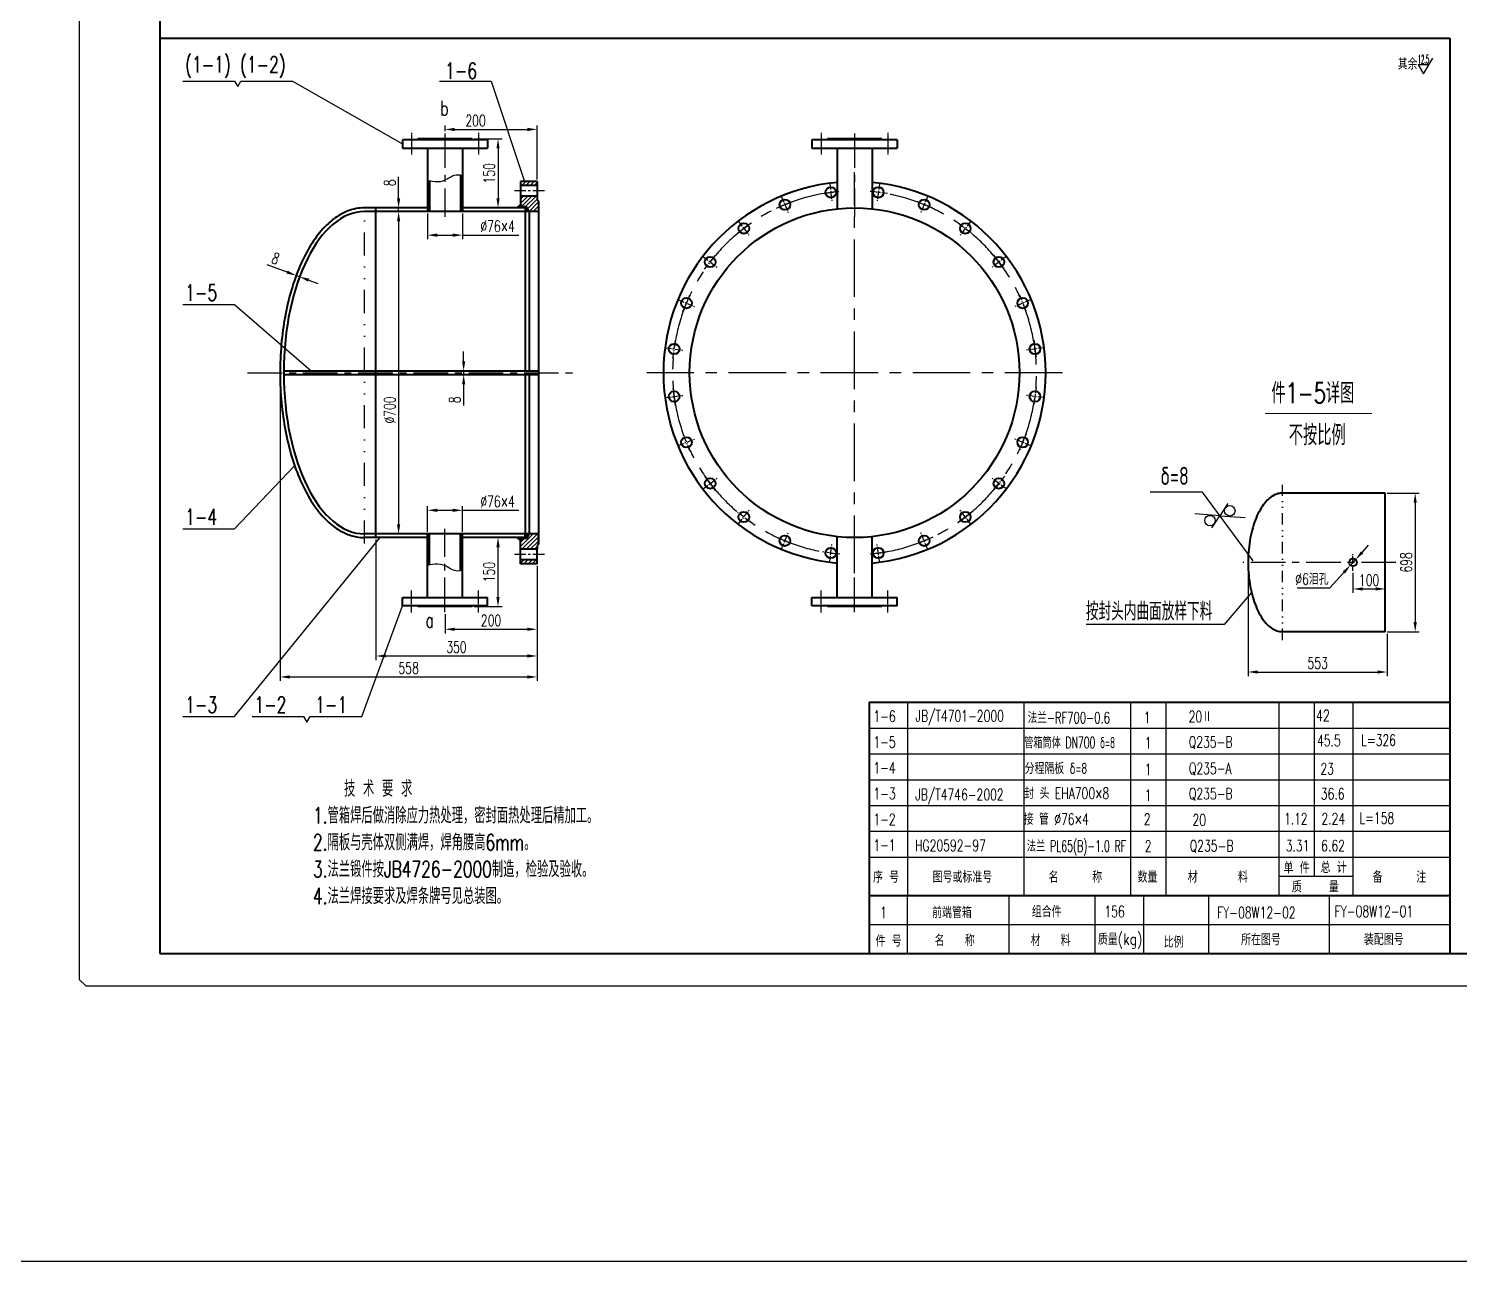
# Model space of a CAD drawing. Header units: millimetres. Extents: x -31412 to -3120, y -19513 to 5955.
# Drawn here: x -24784 to -21677, y -19513 to -16835 of the extents above; entities that cross this region are included whole.
import ezdxf
from ezdxf.enums import TextEntityAlignment as Align

# ---------------------------------------------------------------- set-up
doc = ezdxf.new("R2010")
doc.units = ezdxf.units.MM
for name, pattern in [('CENTER', [2, 1.25, -0.25, 0.25, -0.25]), ('CENTERX2', [4, 2.5, -0.5, 0.5, -0.5]), ('DIVIDE', [1.25, 0.5, -0.25, 0, -0.25, 0, -0.25])]:
    doc.linetypes.add(name, pattern=pattern)
doc.layers.add('CEN', color=1, linetype='CENTER')
doc.layers.add('双点画线', color=3, linetype='DIVIDE')
for name, color, linetype, lineweight in [('文字层', 40, 'Continuous', 20), ('细线', 11, 'Continuous', 25), ('细线层', 11, 'Continuous', 25), ('边框+粗实线层', 2, 'Continuous', 40)]:
    doc.layers.add(name, color=color, linetype=linetype, lineweight=lineweight)
doc.styles.add('hztxt-0.8', font='romans.shx', dxfattribs={"width": 0.7, "bigfont": 'hztxt.shx'})
doc.dimstyles.new('装配图', dxfattribs={"dimscale": 7, "dimtxt": 3.5, "dimasz": 3, "dimexe": 1.25, "dimexo": 0.625, "dimgap": 1, "dimtad": 1, "dimdsep": 46, "dimtxsty": 'hztxt-0.8', "dimcen": 2.5, "dimadec": 0, "dimazin": 0, "dimtfac": 1, "dimtmove": 0, "dimatfit": 3, "dimfxl": 0, "dimarcsym": 0})

# ---------------------------------------------------------------- blocks, each defined once
blk = doc.blocks.new('*D149')
at = {"layer": 'Defpoints', "color": 0}
for p in [(-24007, -17224.5), (-23992.6, -17232.5), (-23980.3, -17224.5)]:
    blk.add_point(p, dxfattribs=at)
at = {"layer": '细线层', "color": 0, "lineweight": -2}
for p, q in [((-23980.3, -17203.5), (-23980.3, -17157.1)), ((-24002.7, -17224.5), (-23971.6, -17224.5)), ((-23988.2, -17232.5), (-23971.6, -17232.5)), ((-23980.3, -17232.5), (-23980.3, -17224.5)), ((-23980.3, -17253.5), (-23980.3, -17274.5))]:
    blk.add_line(p, q, dxfattribs=at)
at = {"layer": '细线层', "color": 0}
for points in [[(-23983.8, -17203.5), (-23976.8, -17203.5), (-23980.3, -17224.5)], [(-23983.8, -17253.5), (-23976.8, -17253.5), (-23980.3, -17232.5)]]:
    blk.add_solid(points, dxfattribs=at)
at = {"layer": '细线层', "color": 0, "insert": (-23999.6, -17169.8), "char_height": 24.5, "attachment_point": 5, "rotation": 90, "style": 'hztxt-0.8'}
blk.add_mtext('8', dxfattribs=at)
blk = doc.blocks.new('*D152')
at = {"layer": 'Defpoints', "color": 0}
for p in [(-23820.6, -17074.5), (-23820.6, -17224.5), (-23764.5, -17224.5)]:
    blk.add_point(p, dxfattribs=at)
at = {"layer": '细线层', "color": 0, "lineweight": -2}
for p, q in [((-23816.2, -17074.5), (-23755.7, -17074.5)), ((-23764.5, -17095.5), (-23764.5, -17203.5)), ((-23816.2, -17224.5), (-23755.7, -17224.5))]:
    blk.add_line(p, q, dxfattribs=at)
at = {"layer": '细线层', "color": 0}
for points in [[(-23768, -17095.5), (-23761, -17095.5), (-23764.5, -17074.5)], [(-23768, -17203.5), (-23761, -17203.5), (-23764.5, -17224.5)]]:
    blk.add_solid(points, dxfattribs=at)
at = {"layer": '细线层', "color": 0, "insert": (-23783.7, -17149.5), "char_height": 24.5, "attachment_point": 5, "rotation": 90, "style": 'hztxt-0.8'}
blk.add_mtext('150', dxfattribs=at)
blk = doc.blocks.new('*D150')
at = {"layer": 'Defpoints', "color": 0}
for p in [(-23820.6, -17940.5), (-23764.5, -17940.5), (-23820.6, -18090.5)]:
    blk.add_point(p, dxfattribs=at)
at = {"layer": '细线层', "color": 0, "lineweight": -2}
for p, q in [((-23816.2, -17940.5), (-23755.7, -17940.5)), ((-23764.5, -18069.5), (-23764.5, -17961.5)), ((-23816.2, -18090.5), (-23755.7, -18090.5))]:
    blk.add_line(p, q, dxfattribs=at)
at = {"layer": '细线层', "color": 0}
for points in [[(-23768, -17961.5), (-23761, -17961.5), (-23764.5, -17940.5)], [(-23768, -18069.5), (-23761, -18069.5), (-23764.5, -18090.5)]]:
    blk.add_solid(points, dxfattribs=at)
at = {"layer": '细线层', "color": 0, "insert": (-23783.7, -18015.5), "char_height": 24.5, "attachment_point": 5, "rotation": 90, "style": 'hztxt-0.8'}
blk.add_mtext('150', dxfattribs=at)
blk = doc.blocks.new('*D151')
at = {"layer": 'Defpoints', "color": 0}
for p in [(-23917.6, -17881.3), (-23917.6, -17932.5), (-23841.6, -17932.5)]:
    blk.add_point(p, dxfattribs=at)
at = {"layer": '细线层', "color": 0, "lineweight": -2}
for p, q in [((-23917.6, -17928.1), (-23917.6, -17872.6)), ((-23896.6, -17881.3), (-23862.6, -17881.3)), ((-23841.6, -17928.1), (-23841.6, -17872.6)), ((-23841.6, -17881.3), (-23719.5, -17881.3))]:
    blk.add_line(p, q, dxfattribs=at)
at = {"layer": '细线层', "color": 0}
for points in [[(-23896.6, -17877.8), (-23896.6, -17884.8), (-23917.6, -17881.3)], [(-23862.6, -17877.8), (-23862.6, -17884.8), (-23841.6, -17881.3)]]:
    blk.add_solid(points, dxfattribs=at)
at = {"layer": '细线层', "color": 0, "insert": (-23765.3, -17862.1), "char_height": 24.5, "attachment_point": 5, "style": 'hztxt-0.8'}
blk.add_mtext('%%c76×4', dxfattribs=at)
blk = doc.blocks.new('*D154')
at = {"layer": 'Defpoints', "color": 0}
for p in [(-23963.5, -17232.5), (-23980.3, -17932.5), (-23963.5, -17932.5)]:
    blk.add_point(p, dxfattribs=at)
at = {"layer": '细线层', "color": 0, "lineweight": -2}
for p, q in [((-23967.9, -17232.5), (-23989.1, -17232.5)), ((-23980.3, -17253.5), (-23980.3, -17911.5)), ((-23967.9, -17932.5), (-23989.1, -17932.5))]:
    blk.add_line(p, q, dxfattribs=at)
at = {"layer": '细线层', "color": 0}
for points in [[(-23983.8, -17253.5), (-23976.8, -17253.5), (-23980.3, -17232.5)], [(-23983.8, -17911.5), (-23976.8, -17911.5), (-23980.3, -17932.5)]]:
    blk.add_solid(points, dxfattribs=at)
at = {"layer": '细线层', "color": 0, "insert": (-23999.6, -17663.5), "char_height": 24.5, "attachment_point": 5, "rotation": 90, "style": 'hztxt-0.8'}
blk.add_mtext('%%c700', dxfattribs=at)
blk = doc.blocks.new('*D153')
at = {"layer": 'Defpoints', "color": 0}
for p in [(-23917.6, -17232.5), (-23841.6, -17232.5), (-23917.6, -17283.7)]:
    blk.add_point(p, dxfattribs=at)
at = {"layer": '细线层', "color": 0, "lineweight": -2}
for p, q in [((-23917.6, -17236.9), (-23917.6, -17292.4)), ((-23841.6, -17236.9), (-23841.6, -17292.4)), ((-23896.6, -17283.7), (-23862.6, -17283.7)), ((-23841.6, -17283.7), (-23719.5, -17283.7))]:
    blk.add_line(p, q, dxfattribs=at)
at = {"layer": '细线层', "color": 0}
for points in [[(-23896.6, -17280.2), (-23896.6, -17287.2), (-23917.6, -17283.7)], [(-23862.6, -17280.2), (-23862.6, -17287.2), (-23841.6, -17283.7)]]:
    blk.add_solid(points, dxfattribs=at)
at = {"layer": '细线层', "color": 0, "insert": (-23765.3, -17264.4), "char_height": 24.5, "attachment_point": 5, "style": 'hztxt-0.8'}
blk.add_mtext('%%c76×4', dxfattribs=at)
blk = doc.blocks.new('*D156')
at = {"layer": 'Defpoints', "color": 0}
for p in [(-21838.5, -17844), (-21838.5, -18145), (-21773.4, -18145)]:
    blk.add_point(p, dxfattribs=at)
at = {"layer": '细线', "color": 0, "lineweight": -2}
for p, q in [((-21834.1, -17844), (-21764.7, -17844)), ((-21773.4, -17865), (-21773.4, -18124)), ((-21834.1, -18145), (-21764.7, -18145))]:
    blk.add_line(p, q, dxfattribs=at)
at = {"layer": '细线', "color": 0}
for points in [[(-21776.9, -17865), (-21769.9, -17865), (-21773.4, -17844)], [(-21776.9, -18124), (-21769.9, -18124), (-21773.4, -18145)]]:
    blk.add_solid(points, dxfattribs=at)
at = {"layer": '细线', "color": 0, "insert": (-21792.7, -17994.5), "char_height": 24.5, "attachment_point": 5, "rotation": 90, "style": 'hztxt-0.8'}
blk.add_mtext('698', dxfattribs=at)
blk = doc.blocks.new('*D155')
at = {"layer": 'Defpoints', "color": 0}
for p in [(-22136.2, -17994.5), (-21834.1, -18145), (-21834.1, -18232.5)]:
    blk.add_point(p, dxfattribs=at)
at = {"layer": '细线', "color": 0, "lineweight": -2}
for p, q in [((-22136.2, -17998.9), (-22136.2, -18241.2)), ((-21834.1, -18149.4), (-21834.1, -18241.2)), ((-22115.2, -18232.5), (-21855.1, -18232.5))]:
    blk.add_line(p, q, dxfattribs=at)
at = {"layer": '细线', "color": 0}
for points in [[(-22115.2, -18229), (-22115.2, -18236), (-22136.2, -18232.5)], [(-21855.1, -18229), (-21855.1, -18236), (-21834.1, -18232.5)]]:
    blk.add_solid(points, dxfattribs=at)
at = {"layer": '细线', "color": 0, "insert": (-21985.1, -18213.2), "char_height": 24.5, "attachment_point": 5, "style": 'hztxt-0.8'}
blk.add_mtext('553', dxfattribs=at)
blk = doc.blocks.new('*D158')
at = {"layer": 'Defpoints', "color": 0}
for p in [(-21908.5, -18012.7), (-21838.5, -18012.7), (-21838.5, -18052.1)]:
    blk.add_point(p, dxfattribs=at)
at = {"layer": '细线层', "color": 0, "lineweight": -2}
for p, q in [((-21908.5, -18017.1), (-21908.5, -18060.9)), ((-21838.5, -18017.1), (-21838.5, -18060.9)), ((-21887.5, -18052.1), (-21859.5, -18052.1))]:
    blk.add_line(p, q, dxfattribs=at)
at = {"layer": '细线层', "color": 0}
for points in [[(-21887.5, -18048.6), (-21887.5, -18055.6), (-21908.5, -18052.1)], [(-21859.5, -18048.6), (-21859.5, -18055.6), (-21838.5, -18052.1)]]:
    blk.add_solid(points, dxfattribs=at)
at = {"layer": '细线层', "color": 0, "insert": (-21873.5, -18032.9), "char_height": 24.5, "attachment_point": 5, "style": 'hztxt-0.8'}
blk.add_mtext('100', dxfattribs=at)
blk = doc.blocks.new('*D157')
at = {"layer": 'Defpoints', "color": 0}
for p in [(-21914.1, -18000.7), (-21902.8, -17988.3)]:
    blk.add_point(p, dxfattribs=at)
at = {"layer": '细线层', "color": 0, "lineweight": -2}
for p, q in [((-21888.7, -17972.7), (-21874.6, -17957.1)), ((-21902.8, -17988.3), (-21914.1, -18000.7)), ((-21958.8, -18050), (-21928.2, -18016.3)), ((-22029.5, -18050), (-21958.8, -18050))]:
    blk.add_line(p, q, dxfattribs=at)
at = {"layer": '细线层', "color": 0}
for points in [[(-21891.3, -17970.4), (-21886.1, -17975.1), (-21902.8, -17988.3)], [(-21930.8, -18013.9), (-21925.6, -18018.6), (-21914.1, -18000.7)]]:
    blk.add_solid(points, dxfattribs=at)
at = {"layer": '细线层', "color": 0, "insert": (-21997.6, -18030.7), "char_height": 24.5, "attachment_point": 5, "style": 'hztxt-0.8'}
blk.add_mtext('%%c6泪孔', dxfattribs=at)
blk = doc.blocks.new('*D159')
at = {"layer": 'Defpoints', "color": 0}
for p in [(-23679.6, -17997.5), (-23879.6, -18102.4), (-23679.6, -18139.7)]:
    blk.add_point(p, dxfattribs=at)
at = {"layer": '细线层', "color": 0, "lineweight": -2}
for p, q in [((-23679.6, -18001.9), (-23679.6, -18148.5)), ((-23879.6, -18106.7), (-23879.6, -18148.5)), ((-23858.6, -18139.7), (-23700.6, -18139.7))]:
    blk.add_line(p, q, dxfattribs=at)
at = {"layer": '细线层', "color": 0}
for points in [[(-23858.6, -18136.2), (-23858.6, -18143.2), (-23879.6, -18139.7)], [(-23700.6, -18136.2), (-23700.6, -18143.2), (-23679.6, -18139.7)]]:
    blk.add_solid(points, dxfattribs=at)
at = {"layer": '细线层', "color": 0, "insert": (-23779.6, -18120.5), "char_height": 24.5, "attachment_point": 5, "style": 'hztxt-0.8'}
blk.add_mtext('200', dxfattribs=at)
blk = doc.blocks.new('*D160')
at = {"layer": 'Defpoints', "color": 0}
for p in [(-24029.6, -17940.5), (-23679.6, -17997.5), (-23679.6, -18197.7)]:
    blk.add_point(p, dxfattribs=at)
at = {"layer": '细线层', "color": 0, "lineweight": -2}
for p, q in [((-24029.6, -17944.9), (-24029.6, -18206.5)), ((-23679.6, -18001.9), (-23679.6, -18206.5)), ((-24008.6, -18197.7), (-23700.6, -18197.7))]:
    blk.add_line(p, q, dxfattribs=at)
at = {"layer": '细线层', "color": 0}
for points in [[(-24008.6, -18194.2), (-24008.6, -18201.2), (-24029.6, -18197.7)], [(-23700.6, -18194.2), (-23700.6, -18201.2), (-23679.6, -18197.7)]]:
    blk.add_solid(points, dxfattribs=at)
at = {"layer": '细线层', "color": 0, "insert": (-23854.6, -18178.5), "char_height": 24.5, "attachment_point": 5, "style": 'hztxt-0.8'}
blk.add_mtext('350', dxfattribs=at)
blk = doc.blocks.new('*D161')
at = {"layer": 'Defpoints', "color": 0}
for p in [(-24237.6, -17582.5), (-23679.6, -17997.5), (-23679.6, -18243.2)]:
    blk.add_point(p, dxfattribs=at)
at = {"layer": '细线层', "color": 0, "lineweight": -2}
for p, q in [((-24237.6, -17586.9), (-24237.6, -18251.9)), ((-23679.6, -18001.9), (-23679.6, -18251.9)), ((-24216.6, -18243.2), (-23700.6, -18243.2))]:
    blk.add_line(p, q, dxfattribs=at)
at = {"layer": '细线层', "color": 0}
for points in [[(-24216.6, -18239.7), (-24216.6, -18246.7), (-24237.6, -18243.2)], [(-23700.6, -18239.7), (-23700.6, -18246.7), (-23679.6, -18243.2)]]:
    blk.add_solid(points, dxfattribs=at)
at = {"layer": '细线层', "color": 0, "insert": (-23958.6, -18223.9), "char_height": 24.5, "attachment_point": 5, "style": 'hztxt-0.8'}
blk.add_mtext('558', dxfattribs=at)
blk = doc.blocks.new('*D162')
at = {"layer": 'Defpoints', "color": 0}
for p in [(-24202.7, -17371.3), (-24202.7, -17371.3), (-24195.2, -17374.1)]:
    blk.add_point(p, dxfattribs=at)
at = {"layer": '细线层', "color": 0, "lineweight": -2}
for p, q in [((-24222.4, -17364.1), (-24266, -17347.9)), ((-24195.2, -17374.1), (-24202.7, -17371.3)), ((-24201.2, -17367.2), (-24199.7, -17363.1)), ((-24196.7, -17378.2), (-24198.3, -17382.3)), ((-24175.5, -17381.4), (-24155.8, -17388.7))]:
    blk.add_line(p, q, dxfattribs=at)
at = {"layer": '细线层', "color": 0}
for points in [[(-24221.2, -17360.8), (-24223.6, -17367.3), (-24202.7, -17371.3)], [(-24174.3, -17378.1), (-24176.7, -17384.7), (-24195.2, -17374.1)]]:
    blk.add_solid(points, dxfattribs=at)
at = {"layer": '细线层', "color": 0, "insert": (-24247.3, -17334.3), "char_height": 24.5, "attachment_point": 5, "rotation": 339.6709, "style": 'hztxt-0.8'}
blk.add_mtext('8', dxfattribs=at)
blk = doc.blocks.new('*D163')
at = {"layer": 'Defpoints', "color": 0}
for p in [(-23857.1, -17578.5), (-23857.1, -17586.5), (-23839.1, -17586.5)]:
    blk.add_point(p, dxfattribs=at)
at = {"layer": '细线层', "color": 0, "lineweight": -2}
for p, q in [((-23839.1, -17557.5), (-23839.1, -17536.5)), ((-23852.7, -17578.5), (-23830.4, -17578.5)), ((-23839.1, -17578.5), (-23839.1, -17586.5)), ((-23852.7, -17586.5), (-23830.4, -17586.5)), ((-23839.1, -17607.5), (-23839.1, -17653.9))]:
    blk.add_line(p, q, dxfattribs=at)
at = {"layer": '细线层', "color": 0}
for points in [[(-23842.6, -17557.5), (-23835.6, -17557.5), (-23839.1, -17578.5)], [(-23842.6, -17607.5), (-23835.6, -17607.5), (-23839.1, -17586.5)]]:
    blk.add_solid(points, dxfattribs=at)
at = {"layer": '细线层', "color": 0, "insert": (-23858.4, -17641.2), "char_height": 24.5, "attachment_point": 5, "rotation": 90, "style": 'hztxt-0.8'}
blk.add_mtext('8', dxfattribs=at)
blk = doc.blocks.new('*D164')
at = {"layer": 'Defpoints', "color": 0}
for p in [(-23879.6, -17062.6), (-23679.6, -17054.1), (-23679.6, -17167.5)]:
    blk.add_point(p, dxfattribs=at)
at = {"layer": '细线层', "color": 0, "lineweight": -2}
for p, q in [((-23879.6, -17058.2), (-23879.6, -17045.4)), ((-23679.6, -17163.1), (-23679.6, -17045.4)), ((-23858.6, -17054.1), (-23700.6, -17054.1))]:
    blk.add_line(p, q, dxfattribs=at)
at = {"layer": '细线层', "color": 0}
for points in [[(-23858.6, -17050.6), (-23858.6, -17057.6), (-23879.6, -17054.1)], [(-23700.6, -17050.6), (-23700.6, -17057.6), (-23679.6, -17054.1)]]:
    blk.add_solid(points, dxfattribs=at)
at = {"layer": '细线层', "color": 0, "insert": (-23813.2, -17034.9), "char_height": 24.5, "attachment_point": 5, "style": 'hztxt-0.8'}
blk.add_mtext('200', dxfattribs=at)

msp = doc.modelspace()

# ---------------------------------------------------------------- hatches: boundary and pattern name
at = {"layer": '细线层'}
h = msp.add_hatch(dxfattribs=at)
h.set_pattern_fill('ANSI31', color=256, scale=2, style=0)
h.set_pattern_definition([(45, (5688.937, -1729.538), (-4.4901281, 4.4901281), [])])
h.paths.add_polyline_path([(-23679.614, -17167.49), (-23715.614, -17167.49), (-23715.614, -17175.99), (-23679.614, -17175.99)])
h.paths.add_polyline_path([(-23676.614, -17209.99), (-23679.614, -17206.99), (-23679.614, -17198.99), (-23715.614, -17198.99), (-23715.614, -17217.294), (-23712.614, -17222.49), (-23705.614, -17222.49), (-23702.614, -17222.49), (-23696.841, -17232.49), (-23679.614, -17232.49), (-23676.614, -17232.49)])
h.paths.add_polyline_path([(-23676.614, -17934.49), (-23676.614, -17932.49), (-23679.614, -17932.49), (-23696.841, -17932.49), (-23702.614, -17942.49), (-23705.614, -17942.49), (-23712.614, -17942.49), (-23715.614, -17947.686), (-23715.614, -17965.99), (-23679.614, -17965.99), (-23679.614, -17957.99), (-23676.614, -17954.99)])
h.paths.add_polyline_path([(-23679.614, -17988.99), (-23715.614, -17988.99), (-23715.614, -17997.49), (-23679.614, -17997.49)])

# ---------------------------------------------------------------- linework, layer by layer
at = {"layer": 'CEN'}
for p, q in [((-23952.114, -17061.49), (-23952.114, -17109.49)), ((-23807.114, -17061.49), (-23807.114, -17109.49)), ((-23062.984, -17061.49), (-23062.984, -17109.49)), ((-22917.984, -17061.49), (-22917.984, -17109.49)), ((-23952.114, -18103.49), (-23952.114, -18055.49)), ((-23807.114, -18103.49), (-23807.114, -18055.49)), ((-23062.984, -18103.49), (-23062.984, -18055.49)), ((-22917.984, -18103.49), (-22917.984, -18055.49))]:
    msp.add_line(p, q, dxfattribs=at)
at = {"layer": 'CEN', "linetype": 'CENTERX2', "ltscale": 30}
for p, q in [((-23879.614, -17062.608), (-23879.614, -17243.772)), ((-22990.484, -17062.608), (-22990.484, -17243.772)), ((-24308.009, -17582.49), (-23597.021, -17582.49)), ((-23879.614, -18102.373), (-23879.614, -17921.209)), ((-22990.484, -18102.373), (-22990.484, -17921.209)), ((-21815.158, -17994.487), (-22147.827, -17994.487))]:
    msp.add_line(p, q, dxfattribs=at)
at = {"layer": 'CEN', "ltscale": 10}
for p, q in [((-23044.473, -17172.401), (-23039.611, -17209.338)), ((-22936.495, -17172.401), (-22941.358, -17209.338)), ((-23148.773, -17200.348), (-23134.515, -17234.768)), ((-23061.806, -17193.471), (-23022.278, -17188.268)), ((-22919.163, -17193.471), (-22958.69, -17188.268)), ((-22832.196, -17200.348), (-22846.453, -17234.768)), ((-23160.061, -17225.186), (-23123.227, -17209.929)), ((-22820.907, -17225.186), (-22857.741, -17209.929)), ((-23246.76, -17281.251), (-23215.13, -17256.981)), ((-23242.285, -17254.337), (-23219.605, -17283.894)), ((-22765.838, -17256.981), (-22734.209, -17281.251)), ((-22738.683, -17254.337), (-22761.363, -17283.894)), ((-23318.637, -17330.689), (-23289.08, -17353.37)), ((-23315.994, -17357.844), (-23291.724, -17326.215)), ((-22662.331, -17330.689), (-22691.888, -17353.37)), ((-22689.245, -17326.215), (-22664.974, -17357.844)), ((-23372.627, -17424.202), (-23338.206, -17438.459)), ((-23363.045, -17449.747), (-23347.788, -17412.914)), ((-22608.342, -17424.202), (-22642.762, -17438.459)), ((-22633.18, -17412.914), (-22617.923, -17449.747)), ((-23384.707, -17550.696), (-23379.503, -17511.169)), ((-22601.465, -17511.169), (-22596.262, -17550.696)), ((-23400.574, -17528.501), (-23363.636, -17533.364)), ((-22580.395, -17528.501), (-22617.332, -17533.364)), ((-23400.574, -17636.48), (-23363.636, -17631.617)), ((-23379.503, -17653.812), (-23384.707, -17614.285)), ((-22580.395, -17636.48), (-22617.332, -17631.617)), ((-22596.262, -17614.285), (-22601.465, -17653.812)), ((-23372.627, -17740.779), (-23338.206, -17726.522)), ((-23347.788, -17752.067), (-23363.045, -17715.233)), ((-22608.342, -17740.779), (-22642.762, -17726.522)), ((-22617.923, -17715.233), (-22633.18, -17752.067)), ((-23318.637, -17834.291), (-23289.08, -17811.611)), ((-23291.724, -17838.766), (-23315.994, -17807.136)), ((-22662.331, -17834.291), (-22691.888, -17811.611)), ((-22664.974, -17807.136), (-22689.245, -17838.766)), ((-23215.13, -17908), (-23246.76, -17883.73)), ((-23242.285, -17910.643), (-23219.605, -17881.086)), ((-22734.209, -17883.73), (-22765.838, -17908)), ((-22738.683, -17910.643), (-22761.363, -17881.086)), ((-23123.227, -17955.051), (-23160.061, -17939.794)), ((-23148.773, -17964.633), (-23134.515, -17930.213)), ((-22820.907, -17939.794), (-22857.741, -17955.051)), ((-22832.196, -17964.633), (-22846.453, -17930.213)), ((-23022.278, -17976.713), (-23061.806, -17971.509)), ((-23044.473, -17992.58), (-23039.611, -17955.642)), ((-22919.163, -17971.509), (-22958.69, -17976.713)), ((-22936.495, -17992.58), (-22941.358, -17955.642))]:
    msp.add_line(p, q, dxfattribs=at)
at = {"layer": 'CEN', "ltscale": 100}
for p, q in [((-22990.484, -18017.935), (-22990.484, -17147.045)), ((-22539.275, -17582.49), (-23441.693, -17582.49))]:
    msp.add_line(p, q, dxfattribs=at)
at = {"layer": 'CEN', "ltscale": 20}
for p, q in [((-23663.825, -17187.49), (-23730.614, -17187.49)), ((-23663.825, -17977.49), (-23730.614, -17977.49))]:
    msp.add_line(p, q, dxfattribs=at)
at = {"layer": 'CEN', "linetype": 'CENTERX2', "ltscale": 5}
msp.add_line((-21908.47, -18012.7), (-21908.47, -17976.273), dxfattribs=at)
at = {"layer": 'CEN', "ltscale": 100}
for start, end in [(95.520537, 264.479463), (275.520537, 84.479463)]:
    msp.add_arc((-22990.484, -17582.49), 395, start, end, dxfattribs=at)
at = {"layer": '双点画线', "ltscale": 100}
msp.add_line((-24054.614, -17953.635), (-24054.614, -17211.346), dxfattribs=at)
at = {"layer": '双点画线', "ltscale": 50}
msp.add_line((-22061.238, -18163.07), (-22061.238, -17825.903), dxfattribs=at)
at = {"layer": '文字层'}
msp.add_line((-22098.82, -17671.34), (-21867.579, -17671.34), dxfattribs=at)
at = {"layer": '细线'}
for p, q in [((-21743.571, -16913.549), (-21766.891, -16913.549)), ((-21766.891, -16913.549), (-21755.437, -16933.389)), ((-21755.437, -16933.389), (-21735.161, -16899.488)), ((-24448.793, -16949.578), (-24336.793, -16949.578)), ((-24336.793, -16949.578), (-24329.642, -16961.212)), ((-24322.49, -16949.578), (-24210.49, -16949.578)), ((-23891.356, -16949.578), (-23779.356, -16949.578)), ((-24448.793, -17434.415), (-24336.793, -17434.415)), ((-24448.793, -17921.581), (-24336.793, -17921.581)), ((-24336.793, -18329.478), (-24019.999, -17940.49)), ((-24060.278, -18329.478), (-23972.114, -18088.49)), ((-24448.793, -18329.478), (-24336.793, -18329.478)), ((-24298.581, -18329.478), (-24186.581, -18329.478)), ((-24186.581, -18329.478), (-24179.429, -18341.112)), ((-24172.278, -18329.478), (-24060.278, -18329.478))]:
    msp.add_line(p, q, dxfattribs=at)
at = {"layer": '细线', "linetype": 'ByBlock', "ltscale": 50}
for p, q in [((-22235.155, -17841.66), (-22348.857, -17841.66)), ((-22125.018, -17991.145), (-22235.155, -17841.66)), ((-22197.325, -17893.005), (-22251.906, -17889.142)), ((-22179.965, -17866.441), (-22197.325, -17893.005)), ((-22214.685, -17919.569), (-22197.325, -17893.005)), ((-22197.325, -17893.005), (-22142.744, -17896.868)), ((-22128.702, -18059.917), (-22188.024, -18129.147)), ((-22188.024, -18129.147), (-22487.61, -18129.147))]:
    msp.add_line(p, q, dxfattribs=at)
for centre in [(-22175.89, -17882.355), (-22218.76, -17903.655)]:
    msp.add_circle(centre, 11.408, dxfattribs=at)
at = {"layer": '细线层'}
for p, q in [((-24210.49, -16949.578), (-23972.114, -17085.49)), ((-23779.356, -16949.578), (-23707.294, -17167.49)), ((-23723.361, -17224.263), (-23723.134, -17224.49)), ((-23720.997, -17222.137), (-23718.644, -17224.49)), ((-23719.954, -17224.49), (-23714.569, -17219.105)), ((-23718.634, -17220.01), (-23714.154, -17224.49)), ((-23716.27, -17217.884), (-23713.913, -17220.241)), ((-23715.464, -17224.49), (-23712.925, -17221.951)), ((-23705.614, -17223.621), (-23704.484, -17222.49)), ((-23705.614, -17224.05), (-23697.173, -17232.49)), ((-23705.614, -17228.111), (-23701.655, -17224.152)), ((-23705.614, -17228.54), (-23701.663, -17232.49)), ((-23705.503, -17232.49), (-23700.011, -17226.998)), ((-23702.683, -17222.49), (-23702.52, -17222.654)), ((-23701.013, -17232.49), (-23698.368, -17229.845)), ((-24336.793, -17434.415), (-24170.397, -17578.49)), ((-24336.793, -17921.581), (-24205.997, -17784.504)), ((-23723.361, -17940.718), (-23723.134, -17940.49)), ((-23720.997, -17942.844), (-23718.644, -17940.49)), ((-23719.954, -17940.49), (-23714.569, -17945.876)), ((-23718.634, -17944.97), (-23714.154, -17940.49)), ((-23716.27, -17947.097), (-23713.913, -17944.739)), ((-23715.464, -17940.49), (-23712.925, -17943.029)), ((-23705.614, -17936.441), (-23701.663, -17932.49)), ((-23705.614, -17940.931), (-23697.173, -17932.49)), ((-23705.614, -17936.87), (-23701.655, -17940.829)), ((-23705.614, -17941.36), (-23704.484, -17942.49)), ((-23705.503, -17932.49), (-23700.011, -17937.982)), ((-23702.683, -17942.49), (-23702.52, -17942.327)), ((-23701.013, -17932.49), (-23698.368, -17935.136)), ((-22875.818, -18298.343), (-22875.818, -18718.343)), ((-22622.673, -18298.343), (-22622.673, -18718.343)), ((-22391.673, -18298.343), (-22391.673, -18718.343)), ((-22314.673, -18298.343), (-22314.673, -18718.343)), ((-22069.673, -18298.343), (-22069.673, -18718.343)), ((-21992.673, -18298.343), (-21992.673, -18676.343)), ((-21908.673, -18298.343), (-21908.673, -18718.343)), ((-22958.673, -18354.343), (-21698.673, -18354.343)), ((-22958.673, -18354.343), (-21698.673, -18354.343)), ((-22958.673, -18410.343), (-21698.673, -18410.343)), ((-22958.673, -18410.343), (-21698.673, -18410.343)), ((-22958.673, -18466.343), (-21698.673, -18466.343)), ((-22958.673, -18466.343), (-21698.673, -18466.343)), ((-22958.673, -18522.343), (-21698.673, -18522.343)), ((-22958.673, -18522.343), (-21698.673, -18522.343)), ((-22958.673, -18578.343), (-21698.673, -18578.343)), ((-22958.673, -18578.343), (-21698.673, -18578.343)), ((-22958.673, -18634.343), (-21698.673, -18634.343)), ((-21908.673, -18676.343), (-22069.673, -18676.343)), ((-22875.818, -18843.454), (-22875.818, -18718.343)), ((-22654.596, -18843.454), (-22654.596, -18718.343)), ((-22468.479, -18843.454), (-22468.479, -18718.343)), ((-22362.253, -18843.454), (-22362.253, -18718.343)), ((-22221.088, -18843.454), (-22221.088, -18718.343)), ((-21959.285, -18843.454), (-21959.285, -18718.343)), ((-22958.673, -18781.098), (-21698.673, -18781.098))]:
    msp.add_line(p, q, dxfattribs=at)
msp.add_lwpolyline([(-31411.86, -12320.782), (-18409.432, -12320.782), (-18409.432, -19512.538), (-31411.86, -19512.538)], close=True, dxfattribs=at)
msp.add_lwpolyline([(-24673.673, -14756.133), (-24673.673, -18900.133), (-24659.673, -18914.133), (-18786.673, -18914.133)], dxfattribs=at)
for points in [[(-23917.614, -17164.489), (-23910.261, -17166.165), (-23879.762, -17170.918), (-23867.138, -17151.394), (-23848.057, -17152.195), (-23841.614, -17153.515)], [(-23917.614, -18000.491), (-23910.261, -17998.816), (-23879.762, -17994.063), (-23867.138, -18013.587), (-23848.057, -18012.786), (-23841.614, -18011.466)]]:
    msp.add_open_spline(points, degree=3, knots=[30.56325296, 30.56325296, 30.56325296, 30.56325296, 44.02937305, 83.01755859, 101.91653466, 101.91653466, 101.91653466, 101.91653466], dxfattribs=at)
at = {"layer": '边框+粗实线层'}
for p, q in [((-24498.673, -16856.133), (-21698.673, -16856.133)), ((-24498.224, -16856.133), (-21698.224, -16856.133)), ((-21698.224, -16856.133), (-21698.224, -18844.133)), ((-23787.114, -17076.49), (-23972.114, -17076.49)), ((-23972.114, -17076.49), (-23972.114, -17094.49)), ((-23820.614, -17074.49), (-23938.614, -17074.49)), ((-23938.614, -17074.49), (-23938.614, -17076.49)), ((-23820.614, -17074.49), (-23820.614, -17076.49)), ((-23787.114, -17076.49), (-23787.114, -17094.49)), ((-23082.984, -17076.49), (-23082.984, -17094.49)), ((-22897.984, -17076.49), (-23082.984, -17076.49)), ((-23049.484, -17074.49), (-23049.484, -17076.49)), ((-22931.484, -17074.49), (-23049.484, -17074.49)), ((-22931.484, -17074.49), (-22931.484, -17076.49)), ((-22897.984, -17076.49), (-22897.984, -17094.49)), ((-23972.114, -17094.49), (-23787.114, -17094.49)), ((-23917.614, -17094.49), (-23917.614, -17232.49)), ((-23841.614, -17094.49), (-23841.614, -17232.49)), ((-23082.984, -17094.49), (-22897.984, -17094.49)), ((-23028.484, -17094.49), (-23028.484, -17226.513)), ((-22952.484, -17094.49), (-22952.484, -17226.513)), ((-23913.614, -17165.344), (-23913.614, -17232.49)), ((-23845.614, -17152.833), (-23845.614, -17232.49)), ((-23715.614, -17167.49), (-23715.614, -17175.99)), ((-23679.614, -17167.49), (-23715.614, -17167.49)), ((-23715.614, -17175.99), (-23715.614, -17198.99)), ((-23679.614, -17175.99), (-23715.614, -17175.99)), ((-23679.614, -17167.49), (-23679.614, -17175.99)), ((-23679.614, -17175.99), (-23679.614, -17198.99)), ((-23715.614, -17198.99), (-23715.614, -17217.294)), ((-23679.614, -17198.99), (-23715.614, -17198.99)), ((-23679.614, -17198.99), (-23679.614, -17206.99)), ((-23679.614, -17206.99), (-23676.614, -17209.99)), ((-23917.614, -17224.49), (-24054.614, -17224.49)), ((-23696.841, -17232.49), (-24054.614, -17232.49)), ((-24029.614, -17940.49), (-24029.614, -17224.49)), ((-23705.614, -17224.49), (-23841.614, -17224.49)), ((-23723.614, -17224.49), (-23715.614, -17217.294)), ((-23715.614, -17217.294), (-23711.459, -17224.49)), ((-23705.614, -17222.49), (-23712.614, -17222.49)), ((-23712.614, -17222.49), (-23712.614, -17224.49)), ((-23702.614, -17222.49), (-23705.614, -17222.49)), ((-23705.614, -17222.49), (-23705.614, -17232.49)), ((-23705.614, -17232.49), (-23705.614, -17578.49)), ((-23696.841, -17232.49), (-23702.614, -17222.49)), ((-23679.614, -17232.49), (-23696.841, -17232.49)), ((-23696.841, -17232.49), (-23696.841, -17578.49)), ((-23676.614, -17232.49), (-23679.614, -17232.49)), ((-23676.614, -17209.99), (-23676.614, -17232.49)), ((-23676.614, -17210.49), (-23676.614, -17230.49)), ((-23676.614, -17230.49), (-23676.614, -17235.49)), ((-23676.614, -17232.49), (-23676.614, -17954.99)), ((-23705.614, -17586.49), (-23705.614, -17932.49)), ((-23696.841, -17586.49), (-23696.841, -17932.49)), ((-21838.47, -17843.959), (-22061.238, -17843.959)), ((-21838.47, -18145.015), (-21838.47, -17843.959)), ((-23696.841, -17932.49), (-24054.614, -17932.49)), ((-23917.614, -17940.49), (-24054.614, -17940.49)), ((-23917.614, -18070.49), (-23917.614, -17932.49)), ((-23913.614, -17999.637), (-23913.614, -17932.49)), ((-23845.614, -18012.147), (-23845.614, -17932.49)), ((-23841.614, -18070.49), (-23841.614, -17932.49)), ((-23705.614, -17940.49), (-23841.614, -17940.49)), ((-23715.614, -17947.686), (-23723.614, -17940.49)), ((-23723.614, -17940.49), (-23712.614, -17940.49)), ((-23712.614, -17942.49), (-23715.614, -17947.686)), ((-23715.614, -17965.99), (-23715.614, -17947.686)), ((-23712.614, -17940.49), (-23712.614, -17942.49)), ((-23705.614, -17942.49), (-23712.614, -17942.49)), ((-23705.614, -17942.49), (-23705.614, -17932.49)), ((-23705.614, -17932.49), (-23696.841, -17932.49)), ((-23702.614, -17942.49), (-23705.614, -17942.49)), ((-23696.841, -17932.49), (-23702.614, -17942.49)), ((-23679.614, -17932.49), (-23696.841, -17932.49)), ((-23676.614, -17932.49), (-23679.614, -17932.49)), ((-23676.614, -17929.49), (-23676.614, -17954.99)), ((-23676.614, -17954.49), (-23676.614, -17934.49)), ((-23028.484, -18070.49), (-23028.484, -17938.468)), ((-22952.484, -18070.49), (-22952.484, -17938.468)), ((-23715.614, -17988.99), (-23715.614, -17965.99)), ((-23679.614, -17965.99), (-23715.614, -17965.99)), ((-23676.614, -17954.99), (-23679.614, -17957.99)), ((-23679.614, -17957.99), (-23679.614, -17965.99)), ((-23679.614, -17988.99), (-23679.614, -17965.99)), ((-23715.614, -17997.49), (-23715.614, -17988.99)), ((-23679.614, -17988.99), (-23715.614, -17988.99)), ((-23679.614, -17997.49), (-23715.614, -17997.49)), ((-23679.614, -17997.49), (-23679.614, -17988.99)), ((-23972.114, -18088.49), (-23972.114, -18070.49)), ((-23972.114, -18070.49), (-23787.114, -18070.49)), ((-23787.114, -18088.49), (-23787.114, -18070.49)), ((-23082.984, -18070.49), (-22897.984, -18070.49)), ((-23082.984, -18088.49), (-23082.984, -18070.49)), ((-22897.984, -18088.49), (-22897.984, -18070.49)), ((-23787.114, -18088.49), (-23972.114, -18088.49)), ((-23938.614, -18090.49), (-23938.614, -18088.49)), ((-23820.614, -18090.49), (-23938.614, -18090.49)), ((-23820.614, -18090.49), (-23820.614, -18088.49)), ((-22897.984, -18088.49), (-23082.984, -18088.49)), ((-23049.484, -18090.49), (-23049.484, -18088.49)), ((-22931.484, -18090.49), (-23049.484, -18090.49)), ((-22931.484, -18090.49), (-22931.484, -18088.49)), ((-21838.47, -18145.015), (-22061.238, -18145.015)), ((-22958.673, -18298.343), (-22958.673, -18718.343)), ((-22958.673, -18298.343), (-21698.673, -18298.343)), ((-22958.673, -18718.343), (-22958.673, -18844.133)), ((-21698.224, -18718.343), (-22958.224, -18718.343))]:
    msp.add_line(p, q, dxfattribs=at)
at = {"layer": '边框+粗实线层', "ltscale": 30}
for p, q in [((-24229.603, -17578.49), (-23676.614, -17578.49)), ((-24229.603, -17586.49), (-23676.614, -17586.49))]:
    msp.add_line(p, q, dxfattribs=at)
at = {"layer": '边框+粗实线层'}
for points in [[(-24498.673, -14826.133), (-24498.673, -18844.133)], [(-24498.673, -18844.133), (-18856.673, -18844.133)]]:
    msp.add_lwpolyline(points, dxfattribs=at)
for centre, radius in [((-23141.644, -17217.558), 11.5), ((-23042.042, -17190.87), 11.5), ((-22938.926, -17190.87), 11.5), ((-22839.324, -17217.558), 11.5), ((-22990.484, -17582.49), 358), ((-23230.945, -17269.116), 11.5), ((-22750.023, -17269.116), 11.5), ((-23303.859, -17342.03), 11.5), ((-22677.11, -17342.03), 11.5), ((-23355.417, -17431.33), 11.5), ((-22625.552, -17431.33), 11.5), ((-23382.105, -17530.932), 11.5), ((-22598.863, -17530.932), 11.5), ((-23382.105, -17634.048), 11.5), ((-22598.863, -17634.048), 11.5), ((-23355.417, -17733.65), 11.5), ((-22625.552, -17733.65), 11.5), ((-23303.859, -17822.951), 11.5), ((-22677.11, -17822.951), 11.5), ((-23230.945, -17895.865), 11.5), ((-22750.023, -17895.865), 11.5), ((-23141.644, -17947.423), 11.5), ((-22839.324, -17947.423), 11.5), ((-23042.042, -17974.111), 11.5), ((-22938.926, -17974.111), 11.5), ((-21908.47, -17994.487), 8.4)]:
    msp.add_circle(centre, radius, dxfattribs=at)
for start, end in [(95.25372, 264.74628), (275.25372, 84.74628)]:
    msp.add_arc((-22990.484, -17582.49), 415, start, end, dxfattribs=at)
msp.add_ellipse((-24054.614, -17582.49), major_axis=(0, 350), ratio=0.5, start_param=0, end_param=3.14159265, dxfattribs=at)
for points, knots in [([(-24054.614, -17224.49), (-24060.482, -17224.49), (-24066.349, -17225.032), (-24077.999, -17227.186), (-24083.78, -17228.797), (-24095.187, -17233.05), (-24100.813, -17235.692), (-24117.078, -17244.923), (-24127.425, -17252.88), (-24147.075, -17272.147), (-24156.38, -17283.458), (-24173.744, -17309.054), (-24181.803, -17323.34), (-24196.477, -17354.446), (-24203.09, -17371.265), (-24214.693, -17406.921), (-24219.683, -17425.757), (-24227.896, -17464.864), (-24231.119, -17485.134), (-24235.705, -17526.478), (-24237.067, -17547.551), (-24237.892, -17589.842), (-24237.354, -17611.06), (-24234.393, -17652.977), (-24231.97, -17673.676), (-24225.31, -17713.91), (-24221.073, -17733.444), (-24210.909, -17770.743), (-24204.981, -17788.506), (-24191.598, -17821.716), (-24184.144, -17837.162), (-24167.901, -17865.261), (-24159.112, -17877.915), (-24140.405, -17900.026), (-24130.485, -17909.486), (-24112.426, -17922.852), (-24104.492, -17927.562), (-24088.25, -17934.882), (-24079.94, -17937.49), (-24065.926, -17939.987), (-24060.27, -17940.49), (-24054.614, -17940.49)], [0, 0, 0, 0, 0.09216277, 0.09216277, 0.18432554, 0.18432554, 0.27648831, 0.27648831, 0.4558217, 0.4558217, 0.63515509, 0.63515509, 0.81448848, 0.81448848, 0.99382187, 0.99382187, 1.17315526, 1.17315526, 1.35248865, 1.35248865, 1.53182204, 1.53182204, 1.71115543, 1.71115543, 1.89048882, 1.89048882, 2.06982221, 2.06982221, 2.2491556, 2.2491556, 2.42848899, 2.42848899, 2.60782238, 2.60782238, 2.78715577, 2.78715577, 2.91995566, 2.91995566, 3.05275554, 3.05275554, 3.14159265, 3.14159265, 3.14159265, 3.14159265]), ([(-22061.238, -17843.959), (-22064.375, -17843.959), (-22067.512, -17844.357), (-22074.741, -17846.199), (-22078.818, -17847.938), (-22086.787, -17852.766), (-22090.68, -17855.853), (-22098.165, -17863.297), (-22101.758, -17867.653), (-22108.537, -17877.513), (-22111.724, -17883.017), (-22117.597, -17895.018), (-22120.284, -17901.515), (-22125.082, -17915.32), (-22127.192, -17922.627), (-22130.774, -17937.846), (-22132.247, -17945.758), (-22134.513, -17961.964), (-22135.306, -17970.257), (-22136.191, -17986.994), (-22136.282, -17995.437), (-22135.76, -18012.236), (-22135.147, -18020.591), (-22133.234, -18036.978), (-22131.934, -18045.011), (-22128.684, -18060.528), (-22126.734, -18068.012), (-22122.24, -18082.222), (-22119.695, -18088.947), (-22114.085, -18101.45), (-22111.02, -18107.227), (-22104.457, -18117.67), (-22100.959, -18122.337), (-22093.636, -18130.428), (-22089.81, -18133.853), (-22081.944, -18139.372), (-22077.904, -18141.466), (-22069.722, -18144.275), (-22065.58, -18144.992), (-22061.372, -18145.015), (-22061.305, -18145.015), (-22061.238, -18145.015)], [0, 0, 0, 0, 0.12672247, 0.12672247, 0.29406558, 0.29406558, 0.46140868, 0.46140868, 0.62875179, 0.62875179, 0.7960949, 0.7960949, 0.963438, 0.963438, 1.13078111, 1.13078111, 1.29812422, 1.29812422, 1.46546733, 1.46546733, 1.63281043, 1.63281043, 1.80015354, 1.80015354, 1.96749665, 1.96749665, 2.13483975, 2.13483975, 2.30218286, 2.30218286, 2.46952597, 2.46952597, 2.63686908, 2.63686908, 2.80421218, 2.80421218, 2.97155529, 2.97155529, 3.1388984, 3.1388984, 3.14159265, 3.14159265, 3.14159265, 3.14159265])]:
    msp.add_open_spline(points, degree=3, knots=knots, dxfattribs=at)

# ---------------------------------------------------------------- texts
at = {"layer": '文字层', "style": 'hztxt-0.8'}
for s, height, width, p in [('b', 32, 0.7, (-23890.122, -17024.05)), ('件1-5详图', 44.1, 0.7, (-22085.527, -17648.827)), ('不按比例', 44.1, 0.7, (-22047.766, -17739.951)), ('a', 32, 0.7, (-23922.226, -18135.782)), ('1-6', 24.5, 0.7, (-22949.698, -18340.846)), ('1', 24.5, 0.7, (-22362.419, -18343.551)), ('20Ⅱ', 24.5, 0.7, (-22265.258, -18341.527)), ('1-5', 24.5, 0.7, (-22949.698, -18396.846)), ('1', 24.5, 0.7, (-22360.56, -18398.759)), ('Q235-B', 24.5, 0.7, (-22264.787, -18396.734)), ('1-4', 24.5, 0.7, (-22949.698, -18452.846)), ('1', 24.5, 0.7, (-22360.56, -18456.519)), ('Q235-A', 24.5, 0.7, (-22264.572, -18454.14)), ('1-3', 24.5, 0.7, (-22949.698, -18508.846)), ('1', 24.5, 0.7, (-22360.56, -18512.607)), ('Q235-B', 24.5, 0.7, (-22264.572, -18508.941)), ('1-2', 24.5, 0.7, (-22949.698, -18564.846)), ('20', 24.5, 0.7, (-22256.815, -18565.95)), ('1-1', 24.5, 0.7, (-22949.698, -18620.846)), ('Q235-B', 24.5, 0.7, (-22262.718, -18622.351)), ('1', 24.5, 0.8, (-22935.881, -18766.959)), ('前端管箱', 24.5, 0.8, (-22822.266, -18766.953)), ('组合件', 24.5, 0.8, (-22605.625, -18765.05)), ('156', 24.5, 0.7, (-22448.096, -18765.05)), ('FY-08W12-02', 24.5, 0.7, (-22203.632, -18767.202)), ('FY-08W12-01', 24.5, 0.7, (-21948.278, -18764.613)), ('件 号', 24.5, 0.8, (-22944.766, -18829.113)), ('名   称', 24.5, 0.8, (-22816.474, -18827.499)), ('材   料', 24.5, 0.8, (-22608.272, -18827.408)), ('质量(kg)', 24.5, 0.8, (-22462.248, -18825.058)), ('比例', 24.5, 0.8, (-22319.442, -18831.065)), ('所在图号', 24.5, 0.8, (-22151.477, -18825.894)), ('装配图号', 24.5, 0.8, (-21884.742, -18825.443))]:
    msp.add_text(s, height=height, dxfattribs=dict(at, width=width)).set_placement(p)
for s, width, p in [('JB/T4701-2000', 0.7, (-22762.129, -18329.621, 0)), ('法兰-RF700-0.6', 0.65, (-22525.301, -18330.476, 0)), ('42', 0.7, (-21973.587, -18327.084)), ('管箱筒体 DN700 δ=8', 0.6, (-22523.306, -18384.549, 0)), ('45.5', 0.7, (-21960.769, -18381.441)), ('L=326', 0.7, (-21852.899, -18380.585)), ('分程隔板 δ=8', 0.7, (-22553.108, -18440.549, 0)), ('23', 0.7, (-21964.585, -18442.54)), ('封 头 EHA700×8', 0.7, (-22529.727, -18494.619, 0)), ('JB/T4746-2002', 0.7, (-22762.719, -18500.543, 0)), ('36.6', 0.7, (-21952.523, -18497.121)), ('接 管 %%c76×4', 0.7, (-22552.553, -18550.619, 0)), ('2', 0.7, (-22355.068, -18551.958)), ('1.12', 0.7, (-22032.536, -18551.102)), ('2.24', 0.7, (-21951.121, -18551.102)), ('L=158', 0.7, (-21856.717, -18549.829)), ('HG20592-97', 0.7, (-22782.276, -18609.136, 0)), ('2', 0.7, (-22353.248, -18610.475)), ('3.31', 0.7, (-22028.704, -18609.619)), ('6.62', 0.7, (-21951.626, -18609.619)), ('序 号', 0.8, (-22922.087, -18676.343)), ('图号或标准号', 0.8, (-22756.283, -18676.343)), ('名     称', 0.8, (-22511.08, -18676.343)), ('数量', 0.8, (-22354.617, -18676.343)), ('材      料', 0.8, (-22201.878, -18676.343)), ('单 件', 0.8, (-22030.801, -18656.48)), ('总 计', 0.8, (-21950.389, -18655.756)), ('备     注', 0.8, (-21807.676, -18676.343)), ('质    量', 0.8, (-21990.233, -18697.745))]:
    msp.add_text(s, height=24.5, dxfattribs=dict(at, width=width)).set_placement(p, align=Align.MIDDLE)
at = {"layer": '文字层', "style": 'hztxt-0.8', "width": 0.607257}
msp.add_text('法兰 PL65(B)-1.0 RF', height=24.5, dxfattribs=at).set_placement((-22616.607, -18622.803, 0), (-22401.116, -18622.803, 0), align=Align.FIT)
at = {"layer": '细线', "style": 'hztxt-0.8', "width": 0.7}
for s, p in [('(1-1)', (-24443.461, -16930.634)), ('(1-2)', (-24324.314, -16930.634)), ('1-6', (-23879.467, -16944.339)), ('1-5', (-24443.461, -17426.035)), ('1-4', (-24443.461, -17913.201)), ('1-3', (-24443.461, -18321.097)), ('1-2', (-24293.248, -18321.097)), ('1-1', (-24161.171, -18321.097))]:
    msp.add_text(s, height=35, dxfattribs=at).set_placement(p)
at = {"layer": '细线', "style": 'hztxt-0.8', "width": 0.421271}
msp.add_text('12.5', height=18.3273, dxfattribs=at).set_placement((-21767.666, -16910.701), (-21743.033, -16910.701), align=Align.FIT)
at = {"layer": '细线', "style": 'hztxt-0.8', "width": 0.7}
for s, p in [('δ=8', (-22295.59, -17826.081)), ('按封头内曲面放样下料', (-22351.058, -18120.44))]:
    msp.add_text(s, height=39.2, dxfattribs=at).set_placement(p, align=Align.CENTER)
at = {"layer": '细线', "style": 'hztxt-0.8'}
for s, insert, char_height, attachment_point in [('其余', (-21789.911, -16911.981), 24.5, 5), ('{\\C256;    技 术 要 求\\P1.管箱焊后做消除应力热处理，密封面热处理后精加工。\\P2.隔板与壳体双侧满焊，焊角腰高6mm。\\P3.法兰锻件按JB4726-2000制造，检验及验收。\\P4.法兰焊接要求及焊条牌号见总装图。}', (-24166.104, -18468.135), 35, 1)]:
    msp.add_mtext(s, dxfattribs=dict(at, insert=insert, char_height=char_height, attachment_point=attachment_point))

# ---------------------------------------------------------------- dimensions: what is measured, and where the dimension line sits
at = {"layer": '细线'}
dim = msp.add_linear_dim(base=(-21773.449, -18145.015), p1=(-21838.47, -17843.959), p2=(-21838.47, -18145.015), angle=90, text='698', dimstyle='装配图', dxfattribs=at)
dim.commit()
dim.dimension.update_dxf_attribs({"geometry": '*D156', "text_midpoint": (-21792.699, -17994.487)})
dim = msp.add_linear_dim(base=(-21834.095, -18232.457), p1=(-22136.166, -17994.487), p2=(-21834.095, -18145.015), text='553', dimstyle='装配图', dxfattribs=at)
dim.commit()
dim.dimension.update_dxf_attribs({"geometry": '*D155', "text_midpoint": (-21985.131, -18213.207)})
at = {"layer": '细线层'}
dim = msp.add_linear_dim(base=(-23679.614, -17054.118), p1=(-23879.614, -17062.608), p2=(-23679.614, -17167.49), dimstyle='装配图', dxfattribs=at)
dim.commit()
dim.dimension.update_dxf_attribs({"geometry": '*D164', "text_midpoint": (-23813.229, -17054.118), "dimtype": 160})
for base, p1, p2, angle, picture, middle in [((-23764.476, -17224.49), (-23820.614, -17074.49), (-23820.614, -17224.49), 90, '*D152', (-23783.726, -17149.49)), ((-23980.3, -17224.49), (-23992.551, -17232.49), (-24007.05, -17224.49), 90, '*D149', (-23999.55, -17169.774)), ((-23764.476, -17940.49), (-23820.614, -18090.49), (-23820.614, -17940.49), 270, '*D150', (-23783.726, -18015.49))]:
    dim = msp.add_linear_dim(base=base, p1=p1, p2=p2, angle=angle, dimstyle='装配图', dxfattribs=at)
    dim.commit()
    dim.dimension.update_dxf_attribs({"geometry": picture, "text_midpoint": middle})
dim = msp.add_linear_dim(base=(-23980.3, -17932.49), p1=(-23963.5, -17232.49), p2=(-23963.5, -17932.49), angle=90, text='%%c<>', dimstyle='装配图', dxfattribs=at)
dim.commit()
dim.dimension.update_dxf_attribs({"geometry": '*D154', "text_midpoint": (-23980.3, -17663.452), "dimtype": 160})
for base, p1, p2, picture, middle in [((-23917.614, -17283.673), (-23841.614, -17232.49), (-23917.614, -17232.49), '*D153', (-23765.281, -17283.673)), ((-23917.614, -17881.307), (-23841.614, -17932.49), (-23917.614, -17932.49), '*D151', (-23765.281, -17881.307))]:
    dim = msp.add_linear_dim(base=base, p1=p1, p2=p2, text='%%c<>×4', dimstyle='装配图', dxfattribs=at)
    dim.commit()
    dim.dimension.update_dxf_attribs({"geometry": picture, "text_midpoint": middle, "dimtype": 160})
for p1, p2, distance, picture, middle in [((-24195.224, -17374.125), (-24202.725, -17371.346), 0, '*D162', (-24247.346, -17334.286)), ((-23857.062, -17578.49), (-23857.062, -17586.49), 17.948, '*D163', (-23858.365, -17641.207))]:
    dim = msp.add_aligned_dim(p1=p1, p2=p2, distance=distance, dimstyle='装配图', dxfattribs=at)
    dim.commit()
    dim.dimension.update_dxf_attribs({"geometry": picture, "text_midpoint": middle})
for base, p1, picture, middle in [((-23679.614, -18243.196), (-24237.614, -17582.49), '*D161', (-23958.614, -18223.946)), ((-23679.614, -18197.723), (-24029.614, -17940.49), '*D160', (-23854.614, -18178.473)), ((-23679.614, -18139.732), (-23879.614, -18102.373), '*D159', (-23779.614, -18120.482))]:
    dim = msp.add_linear_dim(base=base, p1=p1, p2=(-23679.614, -17997.49), dimstyle='装配图', dxfattribs=at)
    dim.commit()
    dim.dimension.update_dxf_attribs({"geometry": picture, "text_midpoint": middle})
dim = msp.add_diameter_dim_2p(p1=(-21902.829, -17988.263), p2=(-21914.111, -18000.711), text='%%c6泪孔', dimstyle='装配图', override={"dimtoh": 1}, dxfattribs=at)
dim.commit()
dim.dimension.update_dxf_attribs({"geometry": '*D157', "text_midpoint": (-21997.619, -18030.735)})
dim = msp.add_linear_dim(base=(-21838.47, -18052.115), p1=(-21908.47, -18012.7), p2=(-21838.47, -18012.7), text='100', dimstyle='装配图', dxfattribs=at)
dim.commit()
dim.dimension.update_dxf_attribs({"geometry": '*D158', "text_midpoint": (-21873.47, -18032.865)})

# ---------------------------------------------------------------- leaders
at = {"layer": '细线'}
for points in [[(-24329.642, -16961.212), (-24322.49, -16949.578), (-24263.361, -16949.578)], [(-24179.429, -18341.112), (-24172.278, -18329.478), (-24113.148, -18329.478)]]:
    msp.add_leader(points, dimstyle='装配图', override={"dimgap": 0.86, "dimtad": 0, "dimldrblk": 'None'}, dxfattribs=at)

doc.saveas('drawing.dxf')
